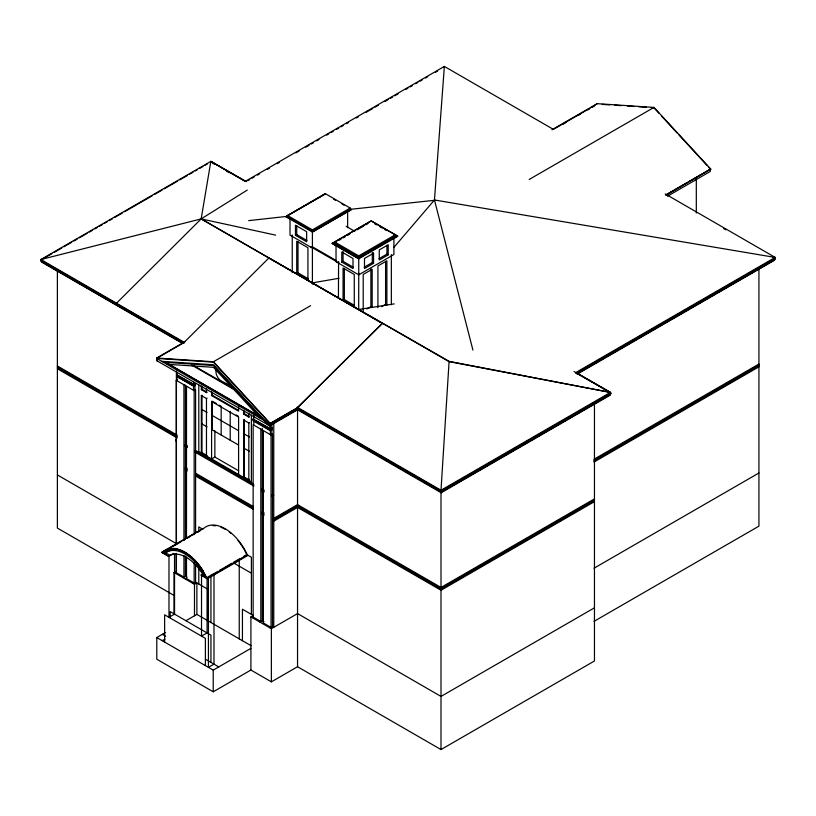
<?xml version="1.0" encoding="UTF-8"?>
<svg xmlns="http://www.w3.org/2000/svg" width="816" height="816" viewBox="0 0 816 816"><rect width="100%" height="100%" fill="white"/><g stroke="black" fill="none" stroke-linecap="round" stroke-linejoin="round"><path stroke-width="1.22" d="M338.589 261.722L338.416 297.952M341.782 262.079L341.782 251.991L352.991 258.458L352.991 268.546L341.782 262.079L343.067 261.334L343.067 251.246M354.266 306.775L354.266 274.451L343.067 267.985L343.067 300.308L344.342 299.564L354.521 305.449M358.693 309.488L358.744 273.34M363.212 312.559L363.212 274.451L372.167 269.28L372.167 307.387L370.892 306.653L370.892 268.546M364.222 267.22L372.29 262.568L372.29 253.745M373.565 253.215L364.497 258.458L364.497 268.546L373.565 263.303L373.565 253.215L372.29 252.481M377.92 307.734L377.92 265.965L386.876 260.804L386.876 305.102L385.591 304.358L385.591 261.324M156.662 358.01L213.435 361.763L270.198 423.402L270.198 426.156L156.662 360.611L156.662 358.01L185.375 341.435M441.007 490.243L449.075 361.641L201.175 218.892L40.841 259.539L184.212 342.312L268.892 257.989L449.147 361.355L610.439 392.425L441.007 490.243L297.228 407.235M553.574 129.479L444.363 66.433L434.459 199.971L472.913 350.054M116.504 303.215L201.175 218.892L210.834 161.395L246.157 181.642M393.873 247.411L434.459 199.981L775.2 257.438L575.912 372.494L610.439 392.425L449.075 361.641M297.707 407.51L382.418 323.167M297.422 407.674L382.378 323.513L201.175 218.892L247.258 190.087M562.724 124.358L565.998 122.471M577.973 115.535L580.145 114.271M587.765 109.864L589.948 108.599M592.12 107.345L594.293 106.08M666.754 194.443L687.419 182.478M689.591 181.213L701.556 174.287M703.729 173.033L710.257 169.249L710.257 171.462L667.529 196.197M40.841 259.539L210.834 161.395L245.402 181.295M182.753 342.802L40.8 260.855L40.8 260.11L51.826 253.745M54.04 252.47L61.761 248.013M63.964 246.738L71.686 242.281M73.889 241.006L77.204 239.098M79.407 237.823L87.128 233.366M89.332 232.091L92.647 230.183M94.85 228.908L97.053 227.633M99.266 226.358L102.571 224.451M104.774 223.176L106.988 221.901M109.191 220.626L112.496 218.719M114.709 217.444L122.431 212.986M124.634 211.711L152.215 195.789M154.418 194.514L162.139 190.057M164.342 188.782L177.582 181.142M179.785 179.867L187.507 175.409M189.72 174.134L193.025 172.227M195.228 170.952L197.441 169.677M199.645 168.402L202.949 166.495M205.163 165.22L207.366 163.945M40.8 260.855L183.029 342.649M41.443 260.896L41.8 261.426M444.363 66.433L245.361 181.325L210.834 161.395M247.554 180.795L249.757 179.52M251.95 178.255L254.143 176.99M257.448 175.083L259.641 173.818M267.332 169.381L269.525 168.106M277.216 163.669L279.419 162.404M295.892 152.888L299.186 150.98M305.786 147.176L309.08 145.279M311.273 144.004L313.477 142.739M316.771 140.831L318.964 139.567M326.655 135.13L328.848 133.855M331.051 132.59L333.244 131.325M336.539 129.418L338.742 128.153M340.935 126.878L343.138 125.613M346.433 123.706L348.626 122.441M356.317 118.004L358.51 116.729M366.2 112.292L372.8 108.487M374.993 107.222L378.287 105.315M384.877 101.51L388.181 99.603M390.374 98.338L392.567 97.073M394.771 95.798L398.065 93.901M405.756 89.464L407.949 88.189M410.152 86.924L412.345 85.649M415.64 83.752L417.843 82.487M420.036 81.212L422.229 79.948M425.524 78.04L427.727 76.775M435.418 72.338L437.611 71.063M287.456 217.668L287.456 215.455L325.258 193.637L350.207 208.039L350.207 210.253M285.855 216.679L324.931 194.116L285.855 216.679L312.406 232.07L351.482 209.518L312.406 231.999M295.453 235.324L306.653 241.791L306.653 231.703L295.453 225.236L295.453 235.324L296.728 234.59L306.908 240.465M287.456 215.455L312.406 229.857L350.207 208.039M350.207 209.437L312.406 231.336L287.456 216.862M332.194 243.362L371.198 220.84L397.739 236.171L371.198 220.983L332.194 243.362L358.744 258.692M336.702 241.628L333.469 243.494L358.744 258.091L396.464 236.303L394.271 235.039M338.864 240.383L341.017 239.139M343.169 237.895L345.331 236.65M347.483 235.406L349.636 234.161M357.184 229.806L363.65 226.073M365.803 224.828L367.965 223.584M308.193 278.695L298.003 272.819L296.728 273.554L296.728 241.23L307.928 247.697L307.928 280.021M551.932 129.805L597.2 103.673L653.973 107.416L710.736 169.055L666.57 194.942M157.753 357.765L183.855 342.7L183.855 343.444M553.656 129.193L589.58 108.457M591.763 107.202L597.2 103.673M260.386 417.058L167.841 363.62L166.801 364.252L213.445 367.333L260.355 418.261M395.189 236.171L358.744 257.213L334.754 243.362L334.754 242.026L358.744 255.877L395.189 234.835L395.189 237.782M397.739 236.171L358.744 258.825L332.194 243.494M176.654 374.779L194.045 384.54M378.991 258.703L386.947 254.102L388.222 254.847L388.222 244.759L379.277 249.92L379.277 260.008L388.222 254.847M176.654 376.4L192.484 385.254M336.029 244.973L336.029 261.712L358.744 274.819L393.904 254.521L393.904 237.782M176.256 544.649L176.256 380.327L177.694 379.491M213.435 361.763L310.59 305.663M529.207 179.449L653.973 107.416M176.419 374.646L193.8 384.683L195.483 383.714L195.483 385.325L193.8 386.294L176.419 376.258M253.49 483.919L195.595 450.503L195.595 389.834L193.525 390.293L193.525 385.856L194.045 386.152M176.256 380.327L194.157 390.66L195.595 389.834M201.358 389.65L201.991 389.283L207.111 392.241L206.468 392.608L201.358 389.65L201.358 385.927M201.358 395.587L201.991 395.209L201.991 452.666L207.111 455.624L206.468 455.991L206.468 398.534L201.358 395.587L201.358 453.033L201.991 452.666M206.468 398.534L207.111 398.167M211.589 391.833L211.589 395.556L212.221 395.189L238.16 410.162M366.914 308.948L370.892 306.653M238.639 470.781L214.863 457.052L211.589 458.939L211.589 401.492L212.221 401.115L212.221 429.848L238.241 444.863M381.613 306.663L385.591 304.358M187.333 447.566L184.773 446.097L184.773 444.934L187.078 445.577M243.719 414.11L244.351 413.743L249.472 416.69L248.829 417.068L243.719 414.11L243.719 410.387M243.719 420.036L244.351 419.669L244.351 477.125L249.472 480.073L248.829 480.451L248.829 422.994L243.719 420.036L243.719 477.493L244.351 477.125M253.909 486.101L194.922 452.044L195.595 450.503M194.922 452.044L195.595 451.656L197.788 452.911M270.412 425.075L270.412 428.635L271.85 427.798L272.167 429.604L270.249 430.705L252.909 420.699L252.909 419.077L270.728 428.818M248.829 422.994L249.472 422.627M270.198 423.402L298.911 406.827M665.468 195.187L710.736 169.055M269.882 423.759L297.799 407.847M609.96 394.546L609.96 395.291L441.17 492.742L441.13 490.967L297.626 408.112L297.738 409.193L269.912 425.085L298.024 408.622L298.024 407.878L270.198 423.943L156.662 358.397L213.435 362.151L270.198 423.779M269.912 424.524L298.024 408.622M252.909 419.077L270.249 429.094L272.167 427.982M272.167 429.604L270.412 430.246L270.412 434.683L272.483 434.224L272.483 494.894L273.768 495.628L273.768 423.535M260.814 429.145L260.814 621.496L253.144 617.069L253.144 424.718L271.045 435.05L272.483 434.224M264.18 491.987L261.62 490.508L261.62 489.355L262.262 488.988L263.966 489.967M261.62 490.508L262.262 490.141L262.262 620.67L259.855 622.057M173.614 553.391L168.586 556.298L161.833 552.31L202.317 528.931L202.796 529.309A38.464 22.205 60 0 1 247.391 554.962L206.907 578.422M161.833 552.401L202.317 529.023L198.798 526.901L198.798 531.808M162.313 552.677L171.064 547.526M173.257 546.271L175.44 545.006M177.633 543.742L180.907 541.844M183.1 540.58L185.293 539.315M187.476 538.05L190.76 536.163M192.943 534.898L195.136 533.633M197.319 532.369L200.603 530.471M179.785 549.974A37.72 21.777 60 0 0 163.353 552.718L162.955 552.952A37.72 21.777 60 0 1 206.275 577.963L213.17 573.974M164.23 553.687L165.709 552.84A37.118 21.43 60 0 1 170.371 550.351M270.086 627.963L272.483 626.576L273.768 627.31L273.768 496.781L271.85 496.414L272.483 494.894M271.85 495.261L273.768 495.628M174.022 614.264L174.022 572.495L176.419 571.108L176.419 553.411M175.297 573.23L176.256 572.679L183.937 577.106L183.937 555.451M182.968 577.667L185.375 576.28L187.078 577.259M185.528 579.136L186.487 578.585L194.157 583.012L194.157 562.632M205.499 575.81L202.592 574.138L201.113 574.984L207.468 578.748L247.952 555.38L246.748 554.686A37.72 21.777 60 0 0 244.616 550.351M193.198 583.573L195.595 582.185L207.743 589.193L207.743 620.67M204.989 577.228L205.632 576.851L204.989 577.32M174.022 572.495L194.483 584.307L196.88 582.92L196.88 614.397L251.134 645.721M213.935 573.638L217.209 571.741M219.402 570.476L222.921 568.354M223.778 567.946L231.591 563.346M233.621 562.265L240.19 558.47M243.474 556.583L246.748 554.594L251.389 557.267L251.389 614.397M247.391 554.962L206.907 578.33A38.464 22.205 60 0 0 162.313 552.585M575.759 373.32L775.078 258.244L775.078 258.978L577.381 373.126M576.81 373.167L774.925 259.07M577.473 373.249L774.517 259.763M576.81 373.912L774.68 259.672L774.68 258.937M577.473 373.993L774.282 260.365L774.282 259.631M594.456 404.042L594.456 660.98L441.007 749.567L297.544 666.743L271.371 681.85L250.91 670.038L213.221 691.795L156.794 659.216L156.794 637.541L165.566 632.471M185.915 620.731L196.88 614.397M162.231 640.672L165.005 639.071M441.13 490.967L610.837 392.975L610.837 393.72L441.13 491.701L297.626 408.847M441.211 491.467L610.837 393.72M441.17 491.997L610.358 394.546L610.358 393.812M441.211 492.211L610.358 394.546M250.91 670.038L250.91 616.886L253.307 615.499L242.434 609.226L242.434 640.703M252.185 617.62L253.144 617.069M262.415 623.526L263.374 622.975L271.045 627.402L271.045 435.05M250.91 616.886L271.371 628.697L297.544 613.581L441.007 696.415L594.456 607.818M156.794 637.541L213.221 670.12L250.91 648.363M594.017 459.265L758.931 364.048M594.017 460.183L758.931 364.976M594.017 461.111L758.931 365.894M594.017 462.029L758.931 366.823M594.456 498.882L441.007 587.469L297.544 504.645L273.768 518.364L272.483 517.63M594.456 499.8L441.007 588.397L297.544 505.563L273.768 519.292L272.483 518.558M594.456 500.718L441.007 589.315L297.544 506.491L273.768 520.21L272.483 519.476M594.456 501.646L441.007 590.243L297.544 507.409L273.768 521.138L272.483 520.404M594.017 568.211L758.931 472.994M594.017 621.364L758.931 526.147L758.931 269.219M441.17 492.742L297.544 409.816L269.719 425.881L269.719 424.963L297.544 409.081L441.364 492.119M312.253 282.897L339.007 278.276M358.744 309.478L394.25 303.878M248.696 220.636L287.875 216.281M349.789 209.396L434.948 200.257M602.249 104.387L609.817 104.887M614.866 105.223L621.17 105.641M627.473 106.06L633.787 106.468M638.836 106.804L646.405 107.304M651.443 107.641L653.973 107.804L659.134 113.404M161.731 361.325L213.435 364.762L268.372 424.402M163.231 362.192L213.445 365.527L268.25 425.034M443.445 66.963L444.312 67.126M201.175 218.892L275.614 235.13M574.025 371.545L610.439 392.425M665.234 193.943L775.2 257.438M723.649 228.551L725.842 229.816M772.895 256.979L775.078 258.244M333.428 199.022L335.549 200.318M341.924 203.918L344.046 205.224M349.36 208.213L351.482 209.518M374.493 223.625L376.686 224.89M379.981 226.797L382.184 228.062M384.377 229.327L386.58 230.602M346.168 226.338L354.807 231.326M212.843 163.292L215.006 164.536M226.93 171.421L229.102 172.676M577.351 373.646L610.837 392.975M372.29 262.568L373.565 263.303M343.067 261.334L353.246 267.22M312.661 246.932L336.427 260.651M310.498 246.605L338.589 262.823L338.589 261.905M312.406 248.064L290.017 235.141L290.017 218.413M295.453 272.819L309.213 280.755M341.782 299.564L355.541 307.51M40.8 260.11L183.855 342.7M297.585 408.551L441.364 491.558M41.443 261.63L183.233 343.495M182.651 343.485L42.034 262.303L42.034 261.569M194.473 366.047L234.07 388.906M191.729 365.109L235.753 390.527M167.8 363.671L260.253 417.047M156.662 359.132L157.029 360.825M195.483 383.714L193.525 384.244L193.525 381.908M195.483 385.325L194.963 385.03L194.963 389.456M211.589 395.556L238.598 411.162L238.598 406.184M260.018 424.249L253.786 420.648L253.786 425.085M262.099 425.442L270.728 430.43M213.221 401.696L216.199 403.42M219.188 405.134L221.177 406.286L221.177 435.01M236.232 414.977L238.241 416.14M211.589 401.492L238.598 417.088L238.598 474.545M201.991 409.581L207.111 412.529M212.221 415.487L238.241 430.501M244.351 434.03L249.472 436.988M201.991 423.943L207.111 426.89M244.351 448.402L249.472 451.35M57.385 365.986L177.123 435.122M57.385 366.925L177.123 436.06M57.385 367.832L177.123 436.968M57.385 368.761L177.123 437.886M184.773 444.934L187.333 446.413M194.922 450.891L253.909 484.949M261.62 489.355L264.18 490.824M201.062 454.808L203.245 456.062M205.428 457.327L207.611 458.592M215.261 463.009L217.444 464.263M220.728 466.16L222.911 467.415M230.551 471.832L234.926 474.351M249.125 482.552L251.308 483.817M185.375 467.333L187.078 468.323M195.595 473.239L253.49 506.665M262.262 511.724L263.966 512.713M185.375 468.262L187.078 469.241M195.595 474.167L253.49 507.583M262.262 512.652L263.966 513.631M185.375 469.18L187.078 470.169M195.595 475.085L253.49 508.511M262.262 513.57L263.966 514.559M185.375 470.098L187.078 471.087M195.595 476.014L253.49 509.429M262.262 514.488L263.966 515.477M233.825 563.06L251.389 573.199M57.385 474.932L177.123 544.068M165.709 552.84L170.065 555.349A33.701 19.451 60 0 1 202.592 574.138M205.632 576.943L201.756 574.617L201.113 575.076L207.468 578.748M163.353 552.718L164.628 553.462A37.118 21.43 60 0 1 205.397 576.994L206.672 577.728M161.833 552.31L168.586 556.298M262.262 620.67L263.966 621.649M173.828 595.313L57.385 528.085L57.385 270.178M162.353 634.328L165.617 636.215M205.438 659.206L218.78 666.907M661.715 116.209L677.188 133.018M678.912 134.885L707.299 165.709M709.012 167.576L710.736 169.442M696.313 178.704L696.313 213.037M441.007 491.375L441.007 749.567M396.464 236.171L396.464 237.048M391.354 254.531L391.354 304.756M386.947 245.279L386.947 254.102M358.744 255.877L358.744 257.213M358.744 257.948L358.744 274.819M348.922 210.253L348.922 210.987M347.647 210.987L347.647 227.725M344.342 268.484L344.342 299.564M334.754 244.239L334.754 244.973M333.469 243.362L333.469 244.239M312.406 229.857L312.406 284.162M298.003 241.73L298.003 272.819M297.544 408.337L297.544 666.743M296.728 225.665L296.728 234.59M292.25 234.957L292.25 272.636M288.731 217.668L288.731 218.413M273.125 495.995L273.125 497.148M272.483 496.046L272.483 626.576M271.85 424.249L271.85 427.798M271.85 429.42L271.85 433.847M271.371 628.697L271.371 681.85M270.249 429.094L270.249 430.705M263.374 430.624L263.374 622.975M262.262 428.308L262.262 488.988M253.786 415.538L253.786 419.036M251.389 415.222L251.389 481.919L198.798 451.564L198.798 384.856M248.829 413.335L248.829 417.068M244.351 411.254L244.351 413.743M239.241 560.062L239.241 638.857M230.204 411.499L230.204 440.232M214.863 430.817L214.863 457.052M213.986 575.535L213.986 664.142L208.427 667.345L208.427 578.748M213.221 670.12L213.221 691.795M212.221 392.71L212.221 395.189M210.946 575.351L210.946 622.516M210.946 662.388L210.946 635.154L170.187 611.623L170.187 617.814M207.07 577.891L207.07 632.92L201.521 636.123L201.521 574.852M206.468 388.875L206.468 392.608M205.397 665.591L205.397 638.367L164.628 614.825L164.628 642.059M201.991 386.794L201.991 389.283M198.798 567.803L198.798 584.032M195.595 451.656L195.595 532.889M195.595 564.488L195.595 582.185M194.483 584.307L194.483 615.784M194.157 390.66L194.157 534.602M193.8 384.683L193.8 386.294M186.487 386.233L186.487 537.826M186.487 556.93L186.487 578.585M185.375 385.183L185.375 444.598M185.375 445.75L185.375 538.356M185.375 556.053L185.375 576.28M183.937 384.754L183.937 540.161M176.899 372.269L176.899 374.646M176.899 376.258L176.899 380.695M176.419 371.127L176.419 439.426L175.777 439.793L175.777 440.946L176.419 440.579L176.419 544.568M176.256 553.574L176.256 572.679M174.542 554.115L174.542 614.142L168.983 617.345L168.983 556.063M180.815 550.361A37.72 21.777 60 0 1 200.083 566.477M200.767 567.436A37.72 21.777 60 0 1 203.357 571.424M212.925 525.626A37.72 21.777 60 0 1 215.812 525.82M220.901 527.218A37.72 21.777 60 0 1 225.094 529.258M229.286 532.063A37.72 21.777 60 0 1 230.938 533.389M238.007 540.569A37.72 21.777 60 0 1 244.035 549.311M230.775 385.682A7.354 4.253 60 0 1 228.827 385.07L221.34 381.001A7.66 4.427 60 0 1 216.342 369.475"/></g></svg>
